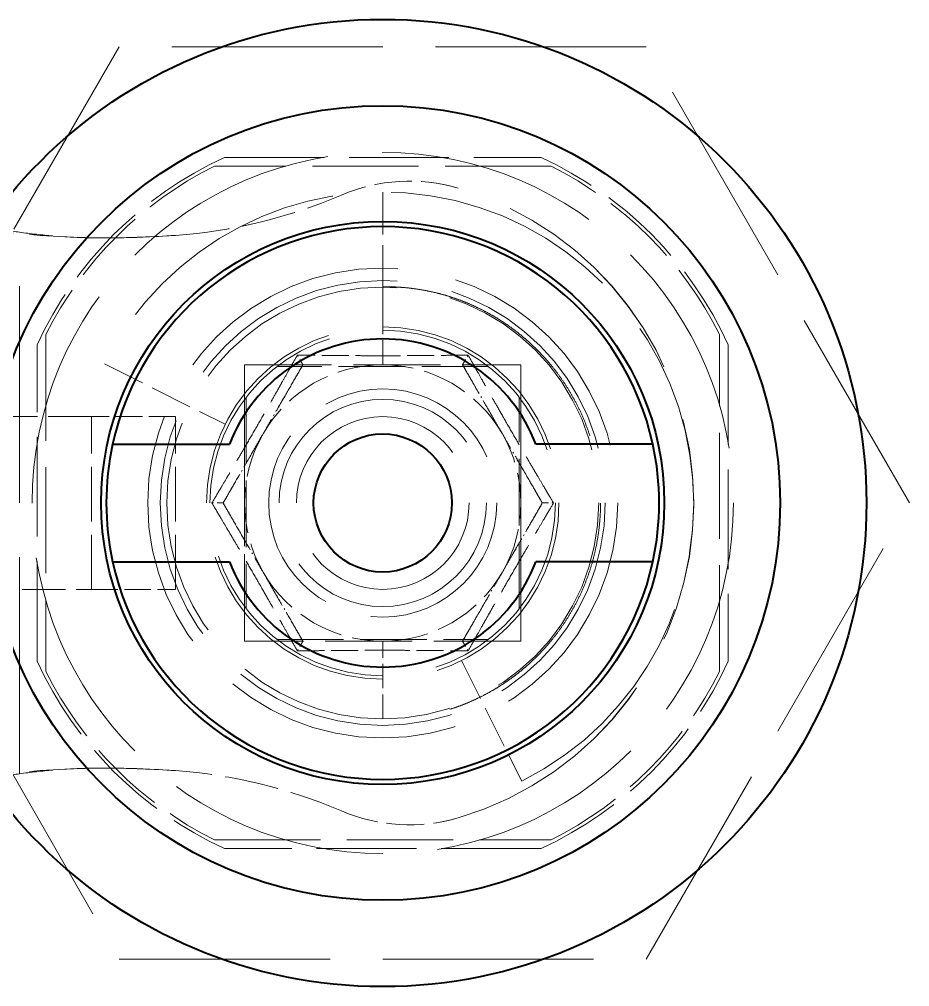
# Model space of a CAD drawing. Header units: millimetres. Extents: x 0 to 2523, y 0 to 1782.
# Drawn here: x 814.26 to 840.03, y 987.07 to 1015.07 of the extents above; entities that cross this region are included whole.
import ezdxf

# ---------------------------------------------------------------- set-up
doc = ezdxf.new("R2010")
doc.units = ezdxf.units.MM
doc.header["$LTSCALE"] = 3
doc.linetypes.add('DASHED', pattern=[0.2067, 0.1654, -0.0413])
for name, color, linetype, lineweight in [('가려진 것(ISO)', 2, 'DASHED', 18), ('가려진 좁은 것(ISO)', 2, 'DASHED', 18), ('가시적인 것(ISO)', 3, 'Continuous', 40)]:
    doc.layers.add(name, color=color, linetype=linetype, lineweight=lineweight)

msp = doc.modelspace()

# ---------------------------------------------------------------- linework, layer by layer
at = {"layer": '가려진 것(ISO)', "ltscale": 12.296404}
for p, q in [((817.1516, 1014.2737), (809.5266, 1001.0669)), ((832.4016, 1014.2737), (817.1516, 1014.2737)), ((840.0266, 1001.0669), (832.4016, 1014.2737)), ((809.5266, 1001.0669), (817.1516, 987.86)), ((832.4016, 987.86), (840.0266, 1001.0669)), ((817.1516, 987.86), (832.4016, 987.86))]:
    msp.add_line(p, q, dxfattribs=at)
at = {"layer": '가려진 것(ISO)', "ltscale": 6.187803}
for p, q in [((829.6497, 1010.8169), (819.9034, 1010.8169)), ((815.0266, 1005.94), (815.0266, 996.1937)), ((834.5266, 996.1937), (834.5266, 1005.94)), ((819.9034, 991.3169), (829.6497, 991.3169))]:
    msp.add_line(p, q, dxfattribs=at)
at = {"layer": '가려진 것(ISO)', "ltscale": 5.818844}
for p, q in [((820.194, 1011.0669), (829.3591, 1011.0669)), ((814.7766, 996.4843), (814.7766, 1005.6494)), ((834.7766, 1005.6494), (834.7766, 996.4843)), ((829.3591, 991.0669), (820.194, 991.0669))]:
    msp.add_line(p, q, dxfattribs=at)
at = {"layer": '가려진 것(ISO)', "ltscale": 2.539495}
for p, q in [((825.5481, 1010.3835), (825.5498, 1010.3835)), ((820.7766, 1005.0669), (820.7783, 1005.0669)), ((820.7766, 997.0669), (820.7783, 997.0669)), ((825.5481, 991.7502), (825.5498, 991.7502))]:
    msp.add_line(p, q, dxfattribs=at)
at = {"layer": '가려진 것(ISO)', "ltscale": 2.476006}
for p, q in [((816.7261, 1005.0906), (820.2146, 1003.347)), ((827.0567, 996.5049), (828.8003, 993.0164))]:
    msp.add_line(p, q, dxfattribs=at)
at = {"layer": '가려진 것(ISO)', "ltscale": 5.079091}
for p, q in [((820.7766, 997.0669), (820.7766, 1005.0669)), ((820.7783, 997.0669), (820.7783, 1005.0669)), ((828.7766, 1005.0669), (828.7766, 997.0669)), ((828.7783, 1005.0669), (828.7783, 997.0669))]:
    msp.add_line(p, q, dxfattribs=at)
at = {"layer": '가려진 것(ISO)', "ltscale": 5.079092}
for p, q in [((820.7783, 1005.0669), (828.7783, 1005.0669)), ((828.7783, 997.0669), (820.7783, 997.0669))]:
    msp.add_line(p, q, dxfattribs=at)
at = {"layer": '가려진 것(ISO)', "ltscale": 3.892509}
for p, q in [((827.8421, 1005.0169), (821.711, 1005.0169)), ((820.8266, 1004.1324), (820.8266, 998.0013)), ((828.7266, 998.0013), (828.7266, 1004.1324)), ((821.711, 997.1169), (827.8421, 997.1169))]:
    msp.add_line(p, q, dxfattribs=at)
at = {"layer": '가려진 것(ISO)', "ltscale": 2.520347}
for p, q in [((816.344, 1003.5669), (812.7783, 1003.5669)), ((812.7783, 998.5669), (816.344, 998.5669))]:
    msp.add_line(p, q, dxfattribs=at)
at = {"layer": '가려진 것(ISO)', "ltscale": 1.545837}
for p, q in [((818.7789, 1003.5669), (816.344, 1003.5669)), ((816.344, 998.5669), (818.7789, 998.5669))]:
    msp.add_line(p, q, dxfattribs=at)
at = {"layer": '가려진 것(ISO)', "ltscale": 3.174394}
for p, q in [((818.7783, 998.5669), (818.7783, 1003.5669)), ((818.7789, 998.5669), (818.7789, 1003.5669))]:
    msp.add_line(p, q, dxfattribs=at)
at = {"layer": '가려진 것(ISO)', "ltscale": 12.855655}
msp.add_circle((824.7766, 1001.0669), 10.15, dxfattribs=at)
at = {"layer": '가려진 것(ISO)', "ltscale": 13.780249}
msp.add_circle((824.7766, 1001.0669), 6.8, dxfattribs=at)
at = {"layer": '가려진 것(ISO)', "ltscale": 12.918983}
msp.add_circle((824.7766, 1001.0669), 5.1, dxfattribs=at)
at = {"layer": '가려진 것(ISO)', "ltscale": 12.665669}
for radius in [5, 2.5]:
    msp.add_circle((824.7766, 1001.0669), radius, dxfattribs=at)
at = {"layer": '가려진 것(ISO)', "ltscale": 15.198803}
msp.add_circle((824.7766, 1001.0669), 3, dxfattribs=at)
at = {"layer": '가려진 것(ISO)', "ltscale": 4.968216}
for start, end in [(114.61998, 155.38002), (24.61998, 65.38002), (204.61998, 245.38002), (294.61998, 335.38002)]:
    msp.add_arc((824.7766, 1001.0669), 11, start, end, dxfattribs=at)
at = {"layer": '가려진 것(ISO)', "ltscale": 4.455295}
for start, end in [(116.55631, 153.44369), (26.55631, 63.44369), (206.55631, 243.44369), (296.55631, 333.44369)]:
    msp.add_arc((824.7766, 1001.0669), 10.9, start, end, dxfattribs=at)
at = {"layer": '가려진 것(ISO)', "ltscale": 13.73512}
msp.add_arc((824.7766, 1001.0669), 9, 296.55631, 153.44369, dxfattribs=at)
at = {"layer": '가려진 것(ISO)', "ltscale": 2.659358}
for start, end in [(90, 150), (30, 90), (150, 210), (330, 30), (210, 270), (270, 330)]:
    msp.add_arc((824.7766, 1001.0669), 4, start, end, dxfattribs=at)
at = {"layer": '가려진 것(ISO)', "ltscale": 2.19112}
for centre, major_axis, start_param, end_param in [((825.5481, 1005.3835), (-1.9645, 4.5979), 5.5929275, 6.2831853), ((825.5498, 1005.3835), (1.4128, 4.7962), 0, 0.6902579), ((825.5481, 996.7502), (1.4128, -4.7962), 5.5929273, 6.2831853), ((825.5498, 996.7502), (-1.9645, -4.5979), 0, 0.690258)]:
    msp.add_ellipse(centre, major_axis=major_axis, ratio=0.9999999, start_param=start_param, end_param=end_param, dxfattribs=at)
at = {"layer": '가려진 것(ISO)', "ltscale": 3.154497}
for centre, major_axis, start_param, end_param in [((817.6899, 1023.775), (0, -15), 0.0725482, 0.4037922), ((817.6916, 1023.775), (0, -15), 0.0725482, 0.4037922), ((817.6899, 978.3587), (0, 15), 5.879393, 6.210637), ((817.6916, 978.3587), (0, 15), 5.879393, 6.210637)]:
    msp.add_ellipse(centre, major_axis=major_axis, ratio=0.9999999, start_param=start_param, end_param=end_param, dxfattribs=at)
at = {"layer": '가려진 것(ISO)', "ltscale": 13.117392}
for centre, major_axis, start_param, end_param in [((824.2766, 1001.0669), (0, 9.5), 3.4280583, 5.9967197), ((824.2783, 1001.0669), (0, -9.5), 0.2864656, 2.8551271)]:
    msp.add_ellipse(centre, major_axis=major_axis, ratio=0.9999999, start_param=start_param, end_param=end_param, dxfattribs=at)
at = {"layer": '가려진 것(ISO)', "ltscale": 0.923971}
for points, knots in [([(814.2599, 1008.9047), (814.0035, 1008.9399), (813.7476, 1008.9807), (813.2611, 1009.0855), (813.0468, 1009.1457), (812.8611, 1009.2206)], [0.000001, 0.000001, 0.000001, 0.000001, 0.07765173, 0.07765173, 0.15274647, 0.15274647, 0.15274647, 0.15274647]), ([(812.8611, 992.9132), (813.0445, 992.9871), (813.2558, 993.0467), (813.7415, 993.1521), (814.0004, 993.1934), (814.2599, 993.229)], [-0.15257167, -0.15257167, -0.15257167, -0.15257167, -0.07857682, -0.07857682, -0.000001, -0.000001, -0.000001, -0.000001])]:
    msp.add_open_spline(points, degree=3, knots=knots, dxfattribs=at)
at = {"layer": '가려진 것(ISO)', "ltscale": 3.790577}
for points in [[(818.7789, 1008.8145), (817.7864, 1008.7424), (816.7906, 1008.7248), (814.8009, 1008.7992), (813.809, 1008.8911), (812.8246, 1009.0372)], [(818.7789, 993.3192), (817.7864, 993.3914), (816.7906, 993.4089), (814.8009, 993.3345), (813.809, 993.2426), (812.8246, 993.0965)]]:
    msp.add_open_spline(points, degree=3, knots=[-0.59728772, -0.59728772, -0.59728772, -0.59728772, -0.29865558, -0.29865558, -0.00008864, -0.00008864, -0.00008864, -0.00008864], dxfattribs=at)
at = {"layer": '가려진 것(ISO)', "ltscale": 2.873697}
for points in [[(818.7772, 1008.8145), (818.1292, 1008.7674), (817.4339, 1008.7468), (816.8485, 1008.7431), (816.263, 1008.7394), (815.7874, 1008.7527), (815.2365, 1008.7981), (814.9221, 1008.824), (814.5833, 1008.8604), (814.2599, 1008.9047)], [(818.7772, 993.3192), (818.1292, 993.3663), (817.4339, 993.3869), (816.8485, 993.3906), (816.263, 993.3943), (815.7874, 993.381), (815.2365, 993.3356), (814.9221, 993.3097), (814.5833, 993.2733), (814.2599, 993.229)]]:
    msp.add_open_spline(points, degree=3, knots=[0, 0, 0, 0, 0.3890197, 0.3890197, 0.3890197, 0.7780394, 0.7780394, 0.7780394, 1, 1, 1, 1], dxfattribs=at)
at = {"layer": '가려진 것(ISO)', "ltscale": 0.356764}
for points in [[(822.4672, 1005.0669), (822.4672, 1005.0668), (822.4637, 1005.0728), (822.4502, 1005.0962), (822.4397, 1005.1144), (822.4114, 1005.1635), (822.3929, 1005.1955), (822.352, 1005.2664), (822.3296, 1005.3051), (822.3056, 1005.3466), (822.3051, 1005.3475), (822.3047, 1005.3483)], [(827.086, 997.0669), (827.086, 997.0669), (827.0894, 997.0609), (827.1029, 997.0375), (827.1134, 997.0193), (827.1417, 996.9703), (827.1602, 996.9382), (827.2012, 996.8673), (827.2235, 996.8286), (827.2475, 996.7871), (827.248, 996.7862), (827.2485, 996.7854)]]:
    msp.add_open_spline(points, degree=3, knots=[0.000007253, 0.000007253, 0.000007253, 0.000007253, 0.012182988, 0.012182988, 0.025541036, 0.025541036, 0.040859243, 0.040859243, 0.055840117, 0.055840117, 0.056151409, 0.056151409, 0.056151409, 0.056151409], dxfattribs=at)
at = {"layer": '가려진 것(ISO)', "ltscale": 0.356759}
for points, knots in [([(827.086, 1005.0669), (827.086, 1005.0668), (827.0894, 1005.0728), (827.1029, 1005.0962), (827.1134, 1005.1144), (827.1417, 1005.1635), (827.1602, 1005.1955), (827.2012, 1005.2664), (827.2235, 1005.3051), (827.2475, 1005.3466), (827.248, 1005.3475), (827.2485, 1005.3483)], [-0.056046369, -0.056046369, -0.056046369, -0.056046369, -0.043826559, -0.043826559, -0.030415995, -0.030415995, -0.015038694, -0.015038694, 0, 0, 0.000312487, 0.000312487, 0.000312487, 0.000312487]), ([(822.4672, 997.0669), (822.4672, 997.0669), (822.4637, 997.0609), (822.4502, 997.0376), (822.4397, 997.0193), (822.4114, 996.9703), (822.3929, 996.9382), (822.352, 996.8673), (822.3296, 996.8286), (822.3056, 996.7871), (822.3051, 996.7862), (822.3047, 996.7854)], [-0.056046371, -0.056046371, -0.056046371, -0.056046371, -0.043826559, -0.043826559, -0.030415995, -0.030415995, -0.015038694, -0.015038694, 0, 0, 0.000312487, 0.000312487, 0.000312487, 0.000312487])]:
    msp.add_open_spline(points, degree=3, knots=knots, dxfattribs=at)
at = {"layer": '가려진 것(ISO)', "ltscale": 2.94755}
for points in [[(822.4672, 1005.0668), (822.3885, 1004.9306), (822.3049, 1004.7859), (822.2155, 1004.6309), (822.126, 1004.476), (822.0307, 1004.3108), (821.932, 1004.14), (821.8334, 1003.9691), (821.7314, 1003.7925), (821.6276, 1003.6127), (821.5238, 1003.4329), (821.4181, 1003.2499), (821.3125, 1003.0669), (821.2068, 1002.8838), (821.1011, 1002.7008), (820.9973, 1002.521), (820.8935, 1002.3412), (820.7916, 1002.1646), (820.6929, 1001.9938), (820.5943, 1001.8229), (820.4989, 1001.6578), (820.4095, 1001.5028), (820.32, 1001.3479), (820.2364, 1001.2031), (820.1578, 1001.0669)], [(827.086, 997.0669), (827.1646, 997.2031), (827.2482, 997.3479), (827.3377, 997.5028), (827.4271, 997.6578), (827.5225, 997.8229), (827.6211, 997.9938), (827.7198, 998.1646), (827.8217, 998.3412), (827.9255, 998.521), (828.0293, 998.7008), (828.135, 998.8838), (828.2407, 999.0669), (828.3463, 999.2499), (828.452, 999.4329), (828.5558, 999.6127), (828.6596, 999.7925), (828.7616, 999.9691), (828.8602, 1000.14), (828.9589, 1000.3108), (829.0542, 1000.476), (829.1437, 1000.6309), (829.2331, 1000.7859), (829.3167, 1000.9306), (829.3953, 1001.0668)]]:
    msp.add_open_spline(points, degree=3, knots=[0, 0, 0, 0, 0.125, 0.125, 0.125, 0.25, 0.25, 0.25, 0.375, 0.375, 0.375, 0.5, 0.5, 0.5, 0.625, 0.625, 0.625, 0.75, 0.75, 0.75, 0.875, 0.875, 0.875, 1, 1, 1, 1], dxfattribs=at)
at = {"layer": '가려진 것(ISO)', "ltscale": 0.319888}
for points in [[(822.4672, 1005.0669), (822.3843, 1004.9234), (822.3013, 1004.7796), (822.2181, 1004.6355)], [(827.086, 997.0669), (827.1688, 997.2103), (827.2518, 997.3541), (827.335, 997.4982)]]:
    msp.add_open_spline(points, degree=3, dxfattribs=at)
at = {"layer": '가려진 것(ISO)', "ltscale": 0.319816}
for points in [[(827.335, 1004.6356), (827.2518, 1004.7797), (827.1688, 1004.9234), (827.086, 1005.0669)], [(822.2182, 997.4981), (822.3014, 997.354), (822.3844, 997.2103), (822.4672, 997.0669)]]:
    msp.add_open_spline(points, degree=3, dxfattribs=at)
at = {"layer": '가려진 것(ISO)', "ltscale": 2.947551}
for points in [[(829.3953, 1001.0669), (829.3167, 1001.2031), (829.2331, 1001.3479), (829.1437, 1001.5028), (829.0542, 1001.6578), (828.9589, 1001.8229), (828.8602, 1001.9938), (828.7616, 1002.1646), (828.6596, 1002.3412), (828.5558, 1002.521), (828.452, 1002.7008), (828.3463, 1002.8838), (828.2407, 1003.0669), (828.135, 1003.2499), (828.0293, 1003.4329), (827.9255, 1003.6127), (827.8217, 1003.7925), (827.7198, 1003.9691), (827.6211, 1004.14), (827.5225, 1004.3108), (827.4271, 1004.476), (827.3377, 1004.6309), (827.2482, 1004.7859), (827.1646, 1004.9306), (827.086, 1005.0668)], [(820.1578, 1001.0668), (820.2364, 1000.9306), (820.32, 1000.7859), (820.4095, 1000.6309), (820.4989, 1000.476), (820.5943, 1000.3108), (820.6929, 1000.14), (820.7916, 999.9691), (820.8935, 999.7925), (820.9973, 999.6127), (821.1011, 999.4329), (821.2068, 999.2499), (821.3125, 999.0669), (821.4181, 998.8838), (821.5238, 998.7008), (821.6276, 998.521), (821.7314, 998.3412), (821.8334, 998.1646), (821.932, 997.9938), (822.0307, 997.8229), (822.126, 997.6578), (822.2155, 997.5028), (822.3049, 997.3479), (822.3885, 997.2031), (822.4672, 997.0669)]]:
    msp.add_open_spline(points, degree=3, knots=[0, 0, 0, 0, 0.125, 0.125, 0.125, 0.25, 0.25, 0.25, 0.375, 0.375, 0.375, 0.5, 0.5, 0.5, 0.625, 0.625, 0.625, 0.75, 0.75, 0.75, 0.875, 0.875, 0.875, 1, 1, 1, 1], dxfattribs=at)
at = {"layer": '가려진 것(ISO)', "ltscale": 0.413316}
for points in [[(821.9399, 1004.1537), (821.832, 1003.9667), (821.7237, 1003.7791), (821.6153, 1003.5914)], [(827.6132, 997.98), (827.7212, 998.1671), (827.8294, 998.3546), (827.9378, 998.5423)]]:
    msp.add_open_spline(points, degree=3, dxfattribs=at)
at = {"layer": '가려진 것(ISO)', "ltscale": 0.413627}
for points in [[(827.9379, 1003.5912), (827.8295, 1003.7791), (827.7211, 1003.9668), (827.613, 1004.1539)], [(821.6152, 998.5425), (821.7237, 998.3546), (821.832, 998.1669), (821.9401, 997.9798)]]:
    msp.add_open_spline(points, degree=3, dxfattribs=at)
at = {"layer": '가려진 것(ISO)', "ltscale": 0.410559}
for points in [[(821.0087, 1002.5407), (820.901, 1002.3542), (820.7935, 1002.1679), (820.6862, 1001.9821)], [(828.5445, 999.5931), (828.6521, 999.7795), (828.7597, 999.9658), (828.8669, 1000.1516)]]:
    msp.add_open_spline(points, degree=3, dxfattribs=at)
at = {"layer": '가려진 것(ISO)', "ltscale": 0.41055}
for points in [[(828.8669, 1001.9821), (828.7597, 1002.1679), (828.6521, 1002.3542), (828.5445, 1002.5407)], [(820.6862, 1000.1516), (820.7935, 999.9658), (820.901, 999.7795), (821.0087, 999.5931)]]:
    msp.add_open_spline(points, degree=3, dxfattribs=at)
at = {"layer": '가려진 것(ISO)', "ltscale": 0.320456}
for points in [[(820.4073, 1001.499), (820.3239, 1001.3546), (820.2407, 1001.2106), (820.1578, 1001.0669)], [(829.3954, 1001.0669), (829.3124, 1001.2106), (829.2292, 1001.3546), (829.1459, 1001.499)], [(820.1578, 1001.0669), (820.2407, 1000.9232), (820.3239, 1000.7791), (820.4073, 1000.6347)], [(829.1459, 1000.6347), (829.2292, 1000.7791), (829.3124, 1000.9232), (829.3954, 1001.0669)]]:
    msp.add_open_spline(points, degree=3, dxfattribs=at)
at = {"layer": '가려진 것(ISO)', "ltscale": 0.356819}
for points, knots in [([(820.1578, 1001.0669), (820.1578, 1001.0669), (820.1509, 1001.0669), (820.124, 1001.0669), (820.1029, 1001.0669), (820.0462, 1001.0669), (820.0093, 1001.0669), (819.9274, 1001.0669), (819.8827, 1001.0669), (819.8347, 1001.0669), (819.8337, 1001.0669), (819.8327, 1001.0669)], [-0.056055776, -0.056055776, -0.056055776, -0.056055776, -0.043849048, -0.043849048, -0.030415241, -0.030415241, -0.015046721, -0.015046721, 0, 0, 0.000314742, 0.000314742, 0.000314742, 0.000314742]), ([(829.3954, 1001.0669), (829.3953, 1001.0669), (829.4022, 1001.0669), (829.4291, 1001.0669), (829.4503, 1001.0669), (829.5069, 1001.0669), (829.5439, 1001.0669), (829.6257, 1001.0669), (829.6704, 1001.0669), (829.7184, 1001.0669), (829.7194, 1001.0669), (829.7204, 1001.0669)], [-0.056055727, -0.056055727, -0.056055727, -0.056055727, -0.043846592, -0.043846592, -0.030415241, -0.030415241, -0.015046721, -0.015046721, 0, 0, 0.000314742, 0.000314742, 0.000314742, 0.000314742])]:
    msp.add_open_spline(points, degree=3, knots=knots, dxfattribs=at)
at = {"layer": '가려진 좁은 것(ISO)', "ltscale": 2.539495}
for p, q in [((823.5836, 1009.9814), (823.5853, 1009.9814)), ((826.9609, 1010.1797), (826.9626, 1010.1797)), ((818.7789, 1008.8145), (818.7772, 1008.8145)), ((818.7789, 993.3192), (818.7772, 993.3192)), ((823.5836, 992.1524), (823.5853, 992.1524)), ((826.9609, 991.954), (826.9626, 991.954))]:
    msp.add_line(p, q, dxfattribs=at)
at = {"layer": '가려진 좁은 것(ISO)', "ltscale": 2.476006}
msp.add_line((824.7774, 1010.0669), (824.7774, 1006.1669), dxfattribs=at)
at = {"layer": '가려진 좁은 것(ISO)', "ltscale": 12.639679}
msp.add_line((814.2599, 993.229), (814.2599, 1008.9047), dxfattribs=at)
at = {"layer": '가려진 좁은 것(ISO)', "ltscale": 1.428422}
for p, q in [((824.7766, 1005.0669), (824.7766, 1007.3169)), ((824.7766, 994.8169), (824.7766, 997.0669))]:
    msp.add_line(p, q, dxfattribs=at)
at = {"layer": '가려진 좁은 것(ISO)', "ltscale": 0.31017}
for p, q in [((824.7766, 1005.3301), (824.7766, 1005.0669)), ((824.7766, 996.8037), (824.7766, 997.0669))]:
    msp.add_line(p, q, dxfattribs=at)
at = {"layer": '가려진 좁은 것(ISO)', "ltscale": 5.079091}
msp.add_line((828.7766, 997.0669), (828.7766, 1005.0669), dxfattribs=at)
at = {"layer": '가려진 좁은 것(ISO)', "ltscale": 0.12796}
for p, q in [((820.7783, 1004.0691), (820.7782, 1004.069)), ((820.7782, 998.0647), (820.7783, 998.0646))]:
    msp.add_line(p, q, dxfattribs=at)
at = {"layer": '가려진 좁은 것(ISO)', "ltscale": 3.812028}
msp.add_line((820.7782, 1004.069), (820.7782, 998.0647), dxfattribs=at)
at = {"layer": '가려진 좁은 것(ISO)', "ltscale": 0.125799}
for p, q in [((828.7782, 1004.0647), (828.7783, 1004.0646)), ((828.7783, 998.0691), (828.7782, 998.069))]:
    msp.add_line(p, q, dxfattribs=at)
at = {"layer": '가려진 좁은 것(ISO)', "ltscale": 3.806553}
msp.add_line((828.7782, 998.069), (828.7782, 1004.0647), dxfattribs=at)
at = {"layer": '가려진 좁은 것(ISO)', "ltscale": 3.174394}
msp.add_line((816.344, 998.5669), (816.344, 1003.5669), dxfattribs=at)
at = {"layer": '가려진 좁은 것(ISO)', "ltscale": 13.046878}
msp.add_circle((824.7766, 1001.0669), 6.4381, dxfattribs=at)
at = {"layer": '가려진 좁은 것(ISO)', "ltscale": 12.665669}
msp.add_circle((824.7766, 1001.0669), 6.25, dxfattribs=at)
at = {"layer": '가려진 좁은 것(ISO)', "ltscale": 11.145789}
msp.add_circle((824.7766, 1001.0669), 3.3, dxfattribs=at)
at = {"layer": '가려진 좁은 것(ISO)', "ltscale": 0.001011}
msp.add_open_spline([(820.6646, 1009.0726), (820.6646, 1009.0726), (820.6646, 1009.0726), (820.6646, 1009.0726)], degree=3, dxfattribs=at)
at = {"layer": '가려진 좁은 것(ISO)', "ltscale": 15.938072}
msp.add_open_spline([(824.7766, 1007.3169), (824.7766, 1007.3169), (824.7766, 1007.3169), (824.7766, 1007.317), (824.7766, 1007.317), (824.7767, 1007.3171), (824.7768, 1007.3172), (824.7771, 1007.3174), (824.7775, 1007.3175), (824.7782, 1007.3177), (824.7786, 1007.3178), (824.781, 1007.3184), (824.7832, 1007.3186), (824.7877, 1007.3191), (824.7901, 1007.3194), (824.7971, 1007.3199), (824.8017, 1007.3203), (824.8203, 1007.3213), (824.8349, 1007.3219), (824.8646, 1007.3227), (824.8797, 1007.323), (824.9257, 1007.3236), (824.9571, 1007.3236), (825.0511, 1007.3226), (825.1139, 1007.3206), (825.2645, 1007.3137), (825.3626, 1007.3068), (825.5627, 1007.2874), (825.6648, 1007.2749), (825.8683, 1007.2446), (825.9696, 1007.2268), (826.1668, 1007.1873), (826.2627, 1007.1655), (826.4361, 1007.122), (826.52, 1007.0992), (826.6897, 1007.0489), (826.7755, 1007.0216), (826.9474, 1006.9624), (827.0337, 1006.9306), (827.2056, 1006.8628), (827.2913, 1006.8268), (827.4609, 1006.751), (827.5448, 1006.7112), (827.71, 1006.6284), (827.7912, 1006.5853), (827.9501, 1006.4967), (828.0276, 1006.4511), (828.1783, 1006.3582), (828.2514, 1006.311), (828.3779, 1006.2255), (828.4347, 1006.1858), (828.5489, 1006.1031), (828.6063, 1006.06), (828.7207, 1005.971), (828.7778, 1005.9249), (828.8908, 1005.8303), (828.9468, 1005.7818), (829.0571, 1005.6827), (829.1113, 1005.6322), (829.2174, 1005.5299), (829.2692, 1005.478), (829.37, 1005.3738), (829.4189, 1005.3213), (829.5134, 1005.2166), (829.5589, 1005.1644), (829.6665, 1005.0368), (829.7318, 1004.9557), (829.8609, 1004.7864), (829.9247, 1004.6981), (830.0476, 1004.5184), (830.1067, 1004.4269), (830.2177, 1004.2451), (830.2695, 1004.1548), (830.3759, 1003.9594), (830.433, 1003.8469), (830.5417, 1003.6151), (830.5933, 1003.4957), (830.6898, 1003.2516), (830.7347, 1003.1268), (830.8167, 1002.8734), (830.8539, 1002.7448), (830.9199, 1002.4855), (830.9487, 1002.3548), (830.9978, 1002.093), (831.0181, 1001.9619), (831.0501, 1001.7014), (831.0618, 1001.5718), (831.0772, 1001.3163), (831.0808, 1001.1902), (831.0808, 1001.0669), (831.0808, 1000.9435), (831.0772, 1000.8175), (831.0618, 1000.5619), (831.0501, 1000.4324), (831.0181, 1000.1718), (830.9978, 1000.0407), (830.9487, 999.7789), (830.9199, 999.6482), (830.8539, 999.3889), (830.8167, 999.2603), (830.7347, 999.0069), (830.6898, 998.8822), (830.5933, 998.638), (830.5417, 998.5186), (830.433, 998.2868), (830.3759, 998.1744), (830.2695, 997.9789), (830.2177, 997.8886), (830.1067, 997.7069), (830.0476, 997.6153), (829.9247, 997.4356), (829.8609, 997.3473), (829.7318, 997.178), (829.6665, 997.0969), (829.5589, 996.9693), (829.5134, 996.9171), (829.4189, 996.8124), (829.37, 996.76), (829.2692, 996.6557), (829.2174, 996.6038), (829.1113, 996.5015), (829.0571, 996.451), (828.9468, 996.3519), (828.8908, 996.3034), (828.7778, 996.2088), (828.7207, 996.1628), (828.6063, 996.0737), (828.5489, 996.0306), (828.4347, 995.9479), (828.3779, 995.9082), (828.2514, 995.8228), (828.1783, 995.7755), (828.0276, 995.6827), (827.9501, 995.6371), (827.7912, 995.5484), (827.71, 995.5053), (827.5448, 995.4225), (827.4609, 995.3827), (827.2913, 995.3069), (827.2056, 995.2709), (827.0337, 995.2031), (826.9474, 995.1713), (826.7755, 995.1122), (826.6897, 995.0848), (826.52, 995.0346), (826.4361, 995.0117), (826.2627, 994.9682), (826.1668, 994.9464), (825.9696, 994.9069), (825.8683, 994.8891), (825.6648, 994.8588), (825.5627, 994.8463), (825.3626, 994.8269), (825.2645, 994.82), (825.1139, 994.8131), (825.0511, 994.8111), (824.9571, 994.8102), (824.9257, 994.8102), (824.8797, 994.8107), (824.8646, 994.811), (824.8349, 994.8119), (824.8203, 994.8124), (824.8017, 994.8135), (824.7971, 994.8138), (824.7901, 994.8144), (824.7877, 994.8146), (824.7832, 994.8151), (824.781, 994.8154), (824.7786, 994.8159), (824.7782, 994.816), (824.7775, 994.8162), (824.7771, 994.8163), (824.7768, 994.8166), (824.7767, 994.8166), (824.7766, 994.8167), (824.7766, 994.8168), (824.7766, 994.8168), (824.7766, 994.8168), (824.7766, 994.8169)], degree=3, knots=[2.7682585, 2.7682585, 2.7682585, 2.7682585, 2.7682654, 2.7682654, 2.7682736, 2.7682736, 2.768302, 2.768302, 2.768405, 2.768405, 2.7685079, 2.7685079, 2.7691488, 2.7691488, 2.7697897, 2.7697897, 2.7710714, 2.7710714, 2.7753516, 2.7753516, 2.7796319, 2.7796319, 2.7881924, 2.7881924, 2.8053134, 2.8053134, 2.8334237, 2.8334237, 2.861534, 2.861534, 2.8896444, 2.8896444, 2.9177547, 2.9177547, 2.9432586, 2.9432586, 2.9687626, 2.9687626, 2.9942666, 2.9942666, 3.0197705, 3.0197705, 3.0452745, 3.0452745, 3.0707784, 3.0707784, 3.0962824, 3.0962824, 3.1217864, 3.1217864, 3.142083, 3.142083, 3.1623796, 3.1623796, 3.1826762, 3.1826762, 3.2029728, 3.2029728, 3.2232694, 3.2232694, 3.243566, 3.243566, 3.2638626, 3.2638626, 3.2841593, 3.2841593, 3.3139229, 3.3139229, 3.3436866, 3.3436866, 3.3734502, 3.3734502, 3.4032139, 3.4032139, 3.4402162, 3.4402162, 3.4772185, 3.4772185, 3.5142208, 3.5142208, 3.5512231, 3.5512231, 3.5882254, 3.5882254, 3.6252277, 3.6252277, 3.66223, 3.66223, 3.6992323, 3.6992323, 3.6992323, 3.7362346, 3.7362346, 3.7732369, 3.7732369, 3.8102392, 3.8102392, 3.8472415, 3.8472415, 3.8842438, 3.8842438, 3.9212461, 3.9212461, 3.9582484, 3.9582484, 3.9952507, 3.9952507, 4.0250143, 4.0250143, 4.054778, 4.054778, 4.0845417, 4.0845417, 4.1143053, 4.1143053, 4.1346019, 4.1346019, 4.1548985, 4.1548985, 4.1751951, 4.1751951, 4.1954918, 4.1954918, 4.2157884, 4.2157884, 4.236085, 4.236085, 4.2563816, 4.2563816, 4.2766782, 4.2766782, 4.3021822, 4.3021822, 4.3276861, 4.3276861, 4.3531901, 4.3531901, 4.378694, 4.378694, 4.404198, 4.404198, 4.429702, 4.429702, 4.4552059, 4.4552059, 4.4807099, 4.4807099, 4.5088202, 4.5088202, 4.5369305, 4.5369305, 4.5650409, 4.5650409, 4.5931512, 4.5931512, 4.6102722, 4.6102722, 4.6188327, 4.6188327, 4.6231129, 4.6231129, 4.6273932, 4.6273932, 4.6286749, 4.6286749, 4.6293158, 4.6293158, 4.6299566, 4.6299566, 4.6300596, 4.6300596, 4.6301625, 4.6301625, 4.6301909, 4.6301909, 4.6301992, 4.6301992, 4.6302061, 4.6302061, 4.6302061, 4.6302061], dxfattribs=at)
at = {"layer": '가려진 좁은 것(ISO)', "ltscale": 3.159124}
for points, knots in [([(822.3046, 1005.3484), (822.2392, 1005.2318), (822.1692, 1005.1073), (822.0941, 1004.9737), (822.0794, 1004.9477), (822.0646, 1004.9213), (822.0495, 1004.8945), (821.9963, 1004.8), (821.9405, 1004.7011), (821.8828, 1004.5988), (821.8405, 1004.5237), (821.797, 1004.4468), (821.7528, 1004.3685), (821.7148, 1004.3014), (821.6761, 1004.2332), (821.637, 1004.1642), (821.5684, 1004.0433), (821.4982, 1003.9199), (821.4269, 1003.7949), (821.4071, 1003.7603), (821.3873, 1003.7256), (821.3674, 1003.6907), (821.2743, 1003.528), (821.1796, 1003.3631), (821.0845, 1003.1985), (820.9895, 1003.0338), (820.894, 1002.8693), (820.7996, 1002.7074), (820.7794, 1002.6727), (820.7593, 1002.6382), (820.7392, 1002.6037), (820.6666, 1002.4795), (820.5948, 1002.357), (820.5244, 1002.2372), (820.4842, 1002.1688), (820.4445, 1002.1012), (820.4053, 1002.0347), (820.3597, 1001.9573), (820.3148, 1001.8812), (820.271, 1001.807), (820.2113, 1001.7058), (820.1534, 1001.6081), (820.0982, 1001.5147), (820.0825, 1001.4883), (820.0671, 1001.4623), (820.0519, 1001.4365), (819.9738, 1001.3047), (819.9009, 1001.1818), (819.8327, 1001.0669)], [0.00000232, 0.00000232, 0.00000232, 0.00000232, 0.10460482, 0.10460482, 0.10460482, 0.125, 0.125, 0.125, 0.19708955, 0.19708955, 0.19708955, 0.25, 0.25, 0.25, 0.29543023, 0.29543023, 0.29543023, 0.375, 0.375, 0.375, 0.39704146, 0.39704146, 0.39704146, 0.5, 0.5, 0.5, 0.60295854, 0.60295854, 0.60295854, 0.625, 0.625, 0.625, 0.70456977, 0.70456977, 0.70456977, 0.75, 0.75, 0.75, 0.80291045, 0.80291045, 0.80291045, 0.875, 0.875, 0.875, 0.89539518, 0.89539518, 0.89539518, 0.99999751, 0.99999751, 0.99999751, 0.99999751]), ([(829.7204, 1001.0669), (829.6522, 1001.1818), (829.5794, 1001.3047), (829.5013, 1001.4365), (829.486, 1001.4623), (829.4706, 1001.4883), (829.455, 1001.5147), (829.3997, 1001.6081), (829.3419, 1001.7058), (829.2822, 1001.807), (829.2383, 1001.8812), (829.1934, 1001.9573), (829.1478, 1002.0347), (829.1086, 1002.1012), (829.0689, 1002.1688), (829.0287, 1002.2372), (828.9583, 1002.357), (828.8865, 1002.4795), (828.814, 1002.6037), (828.7939, 1002.6382), (828.7737, 1002.6727), (828.7535, 1002.7074), (828.6591, 1002.8693), (828.5637, 1003.0338), (828.4686, 1003.1985), (828.3735, 1003.3631), (828.2788, 1003.528), (828.1858, 1003.6907), (828.1659, 1003.7256), (828.146, 1003.7603), (828.1262, 1003.7949), (828.0549, 1003.9199), (827.9847, 1004.0433), (827.9162, 1004.1642), (827.877, 1004.2332), (827.8384, 1004.3014), (827.8004, 1004.3685), (827.7561, 1004.4468), (827.7127, 1004.5237), (827.6703, 1004.5988), (827.6126, 1004.7011), (827.5568, 1004.8), (827.5036, 1004.8945), (827.4886, 1004.9213), (827.4737, 1004.9477), (827.4591, 1004.9737), (827.3839, 1005.1073), (827.314, 1005.2318), (827.2485, 1005.3484)], [0.00000249, 0.00000249, 0.00000249, 0.00000249, 0.10460482, 0.10460482, 0.10460482, 0.125, 0.125, 0.125, 0.19708955, 0.19708955, 0.19708955, 0.25, 0.25, 0.25, 0.29543023, 0.29543023, 0.29543023, 0.375, 0.375, 0.375, 0.39704146, 0.39704146, 0.39704146, 0.5, 0.5, 0.5, 0.60295854, 0.60295854, 0.60295854, 0.625, 0.625, 0.625, 0.70456977, 0.70456977, 0.70456977, 0.75, 0.75, 0.75, 0.80291045, 0.80291045, 0.80291045, 0.875, 0.875, 0.875, 0.89539518, 0.89539518, 0.89539518, 0.99999769, 0.99999769, 0.99999769, 0.99999769]), ([(819.8327, 1001.0669), (819.9009, 1000.9519), (819.9738, 1000.8291), (820.0519, 1000.6972), (820.0671, 1000.6715), (820.0825, 1000.6454), (820.0982, 1000.619), (820.1534, 1000.5256), (820.2113, 1000.4279), (820.271, 1000.3268), (820.3148, 1000.2525), (820.3597, 1000.1765), (820.4053, 1000.099), (820.4445, 1000.0325), (820.4842, 999.965), (820.5244, 999.8965), (820.5948, 999.7767), (820.6666, 999.6542), (820.7392, 999.53), (820.7593, 999.4956), (820.7794, 999.461), (820.7996, 999.4263), (820.894, 999.2644), (820.9895, 999.0999), (821.0845, 998.9353), (821.1796, 998.7706), (821.2743, 998.6057), (821.3674, 998.443), (821.3873, 998.4082), (821.4071, 998.3734), (821.4269, 998.3388), (821.4982, 998.2138), (821.5684, 998.0904), (821.637, 997.9696), (821.6761, 997.9005), (821.7148, 997.8323), (821.7528, 997.7652), (821.797, 997.6869), (821.8405, 997.61), (821.8828, 997.535), (821.9405, 997.4327), (821.9963, 997.3337), (822.0495, 997.2392), (822.0646, 997.2124), (822.0794, 997.186), (822.0941, 997.16), (822.1692, 997.0264), (822.2392, 996.9019), (822.3046, 996.7853)], [0.00000249, 0.00000249, 0.00000249, 0.00000249, 0.10460482, 0.10460482, 0.10460482, 0.125, 0.125, 0.125, 0.19708955, 0.19708955, 0.19708955, 0.25, 0.25, 0.25, 0.29543023, 0.29543023, 0.29543023, 0.375, 0.375, 0.375, 0.39704146, 0.39704146, 0.39704146, 0.5, 0.5, 0.5, 0.60295854, 0.60295854, 0.60295854, 0.625, 0.625, 0.625, 0.70456977, 0.70456977, 0.70456977, 0.75, 0.75, 0.75, 0.80291045, 0.80291045, 0.80291045, 0.875, 0.875, 0.875, 0.89539518, 0.89539518, 0.89539518, 0.99999769, 0.99999769, 0.99999769, 0.99999769]), ([(827.2485, 996.7853), (827.314, 996.9019), (827.3839, 997.0264), (827.4591, 997.16), (827.4737, 997.186), (827.4886, 997.2124), (827.5036, 997.2392), (827.5568, 997.3337), (827.6126, 997.4327), (827.6703, 997.535), (827.7127, 997.61), (827.7561, 997.6869), (827.8004, 997.7652), (827.8384, 997.8323), (827.877, 997.9005), (827.9162, 997.9696), (827.9847, 998.0904), (828.0549, 998.2138), (828.1262, 998.3388), (828.146, 998.3734), (828.1659, 998.4082), (828.1858, 998.443), (828.2788, 998.6057), (828.3735, 998.7706), (828.4686, 998.9353), (828.5637, 999.0999), (828.6591, 999.2644), (828.7535, 999.4263), (828.7737, 999.461), (828.7939, 999.4956), (828.814, 999.53), (828.8865, 999.6542), (828.9583, 999.7767), (829.0287, 999.8965), (829.0689, 999.965), (829.1086, 1000.0325), (829.1478, 1000.099), (829.1934, 1000.1765), (829.2383, 1000.2525), (829.2822, 1000.3268), (829.3419, 1000.4279), (829.3997, 1000.5256), (829.455, 1000.619), (829.4706, 1000.6454), (829.486, 1000.6715), (829.5013, 1000.6972), (829.5794, 1000.8291), (829.6522, 1000.9519), (829.7204, 1001.0669)], [0.00000232, 0.00000232, 0.00000232, 0.00000232, 0.10460482, 0.10460482, 0.10460482, 0.125, 0.125, 0.125, 0.19708955, 0.19708955, 0.19708955, 0.25, 0.25, 0.25, 0.29543023, 0.29543023, 0.29543023, 0.375, 0.375, 0.375, 0.39704146, 0.39704146, 0.39704146, 0.5, 0.5, 0.5, 0.60295854, 0.60295854, 0.60295854, 0.625, 0.625, 0.625, 0.70456977, 0.70456977, 0.70456977, 0.75, 0.75, 0.75, 0.80291045, 0.80291045, 0.80291045, 0.875, 0.875, 0.875, 0.89539518, 0.89539518, 0.89539518, 0.99999751, 0.99999751, 0.99999751, 0.99999751])]:
    msp.add_open_spline(points, degree=3, knots=knots, dxfattribs=at)
at = {"layer": '가려진 좁은 것(ISO)', "ltscale": 1.579512}
for points, knots in [([(824.7766, 1005.3301), (824.6142, 1005.3301), (824.4532, 1005.3303), (824.2896, 1005.3309), (824.2497, 1005.3311), (824.2096, 1005.3312), (824.1693, 1005.3314), (824.0433, 1005.332), (823.9153, 1005.3327), (823.7864, 1005.3336), (823.7051, 1005.3342), (823.6235, 1005.3348), (823.5419, 1005.3354), (823.455, 1005.3361), (823.3681, 1005.3369), (823.2815, 1005.3377), (823.1578, 1005.3389), (823.0348, 1005.3402), (822.9133, 1005.3414), (822.873, 1005.3419), (822.8328, 1005.3423), (822.7927, 1005.3428), (822.628, 1005.3446), (822.466, 1005.3465), (822.3046, 1005.3484)], [0, 0, 0, 0, 0.20094998, 0.20094998, 0.20094998, 0.25, 0.25, 0.25, 0.40333094, 0.40333094, 0.40333094, 0.5, 0.5, 0.5, 0.60292444, 0.60292444, 0.60292444, 0.75, 0.75, 0.75, 0.7988985, 0.7988985, 0.7988985, 0.99999466, 0.99999466, 0.99999466, 0.99999466]), ([(827.2485, 1005.3484), (827.0852, 1005.3464), (826.9219, 1005.3445), (826.7565, 1005.3427), (826.7157, 1005.3423), (826.6748, 1005.3418), (826.6337, 1005.3414), (826.5114, 1005.3401), (826.3878, 1005.3388), (826.2637, 1005.3377), (826.1773, 1005.3368), (826.0907, 1005.3361), (826.0042, 1005.3354), (825.9223, 1005.3347), (825.8406, 1005.3341), (825.7592, 1005.3335), (825.6312, 1005.3327), (825.5043, 1005.332), (825.3794, 1005.3314), (825.3391, 1005.3312), (825.299, 1005.3311), (825.259, 1005.3309), (825.0967, 1005.3303), (824.9372, 1005.3301), (824.7766, 1005.3301)], [0.00000535, 0.00000535, 0.00000535, 0.00000535, 0.20052293, 0.20052293, 0.20052293, 0.25, 0.25, 0.25, 0.39734023, 0.39734023, 0.39734023, 0.5, 0.5, 0.5, 0.59717741, 0.59717741, 0.59717741, 0.75, 0.75, 0.75, 0.79938724, 0.79938724, 0.79938724, 1, 1, 1, 1]), ([(822.3046, 996.7853), (822.4679, 996.7873), (822.6312, 996.7892), (822.7966, 996.791), (822.8374, 996.7915), (822.8784, 996.7919), (822.9194, 996.7923), (823.0418, 996.7936), (823.1654, 996.7949), (823.2894, 996.7961), (823.3758, 996.7969), (823.4624, 996.7976), (823.5489, 996.7983), (823.6308, 996.799), (823.7126, 996.7996), (823.794, 996.8002), (823.9219, 996.801), (824.0489, 996.8018), (824.1737, 996.8023), (824.214, 996.8025), (824.2542, 996.8027), (824.2941, 996.8028), (824.4564, 996.8034), (824.616, 996.8037), (824.7766, 996.8037)], [0.00000535, 0.00000535, 0.00000535, 0.00000535, 0.20052293, 0.20052293, 0.20052293, 0.25, 0.25, 0.25, 0.39734023, 0.39734023, 0.39734023, 0.5, 0.5, 0.5, 0.59717741, 0.59717741, 0.59717741, 0.75, 0.75, 0.75, 0.79938724, 0.79938724, 0.79938724, 1, 1, 1, 1]), ([(824.7766, 996.8037), (824.9389, 996.8037), (825.0999, 996.8034), (825.2635, 996.8028), (825.3035, 996.8026), (825.3435, 996.8025), (825.3838, 996.8023), (825.5098, 996.8017), (825.6379, 996.801), (825.7668, 996.8001), (825.848, 996.7996), (825.9296, 996.7989), (826.0112, 996.7983), (826.0981, 996.7976), (826.185, 996.7968), (826.2716, 996.796), (826.3953, 996.7948), (826.5184, 996.7936), (826.6398, 996.7923), (826.6802, 996.7918), (826.7204, 996.7914), (826.7604, 996.791), (826.9251, 996.7891), (827.0872, 996.7873), (827.2485, 996.7853)], [0, 0, 0, 0, 0.20094998, 0.20094998, 0.20094998, 0.25, 0.25, 0.25, 0.40333094, 0.40333094, 0.40333094, 0.5, 0.5, 0.5, 0.60292444, 0.60292444, 0.60292444, 0.75, 0.75, 0.75, 0.7988985, 0.7988985, 0.7988985, 0.99999466, 0.99999466, 0.99999466, 0.99999466])]:
    msp.add_open_spline(points, degree=3, knots=knots, dxfattribs=at)
at = {"layer": '가시적인 것(ISO)'}
for p, q in [((816.9593, 1002.7669), (820.3412, 1002.7669)), ((832.5939, 1002.7669), (829.2119, 1002.7669)), ((816.9593, 999.3669), (820.3412, 999.3669)), ((832.5939, 999.3669), (829.2119, 999.3669))]:
    msp.add_line(p, q, dxfattribs=at)
for radius in [14, 11.5, 8.15, 2]:
    msp.add_circle((824.7766, 1001.0669), radius, dxfattribs=at)
for radius, start, end in [(8, 12.2689, 167.7311), (4.75, 20.97096, 159.02904), (8, 167.7311, 192.2689), (8, 347.7311, 12.2689), (8, 192.2689, 347.7311), (4.75, 200.97096, 339.02904)]:
    msp.add_arc((824.7766, 1001.0669), radius, start, end, dxfattribs=at)

doc.saveas('drawing.dxf')
